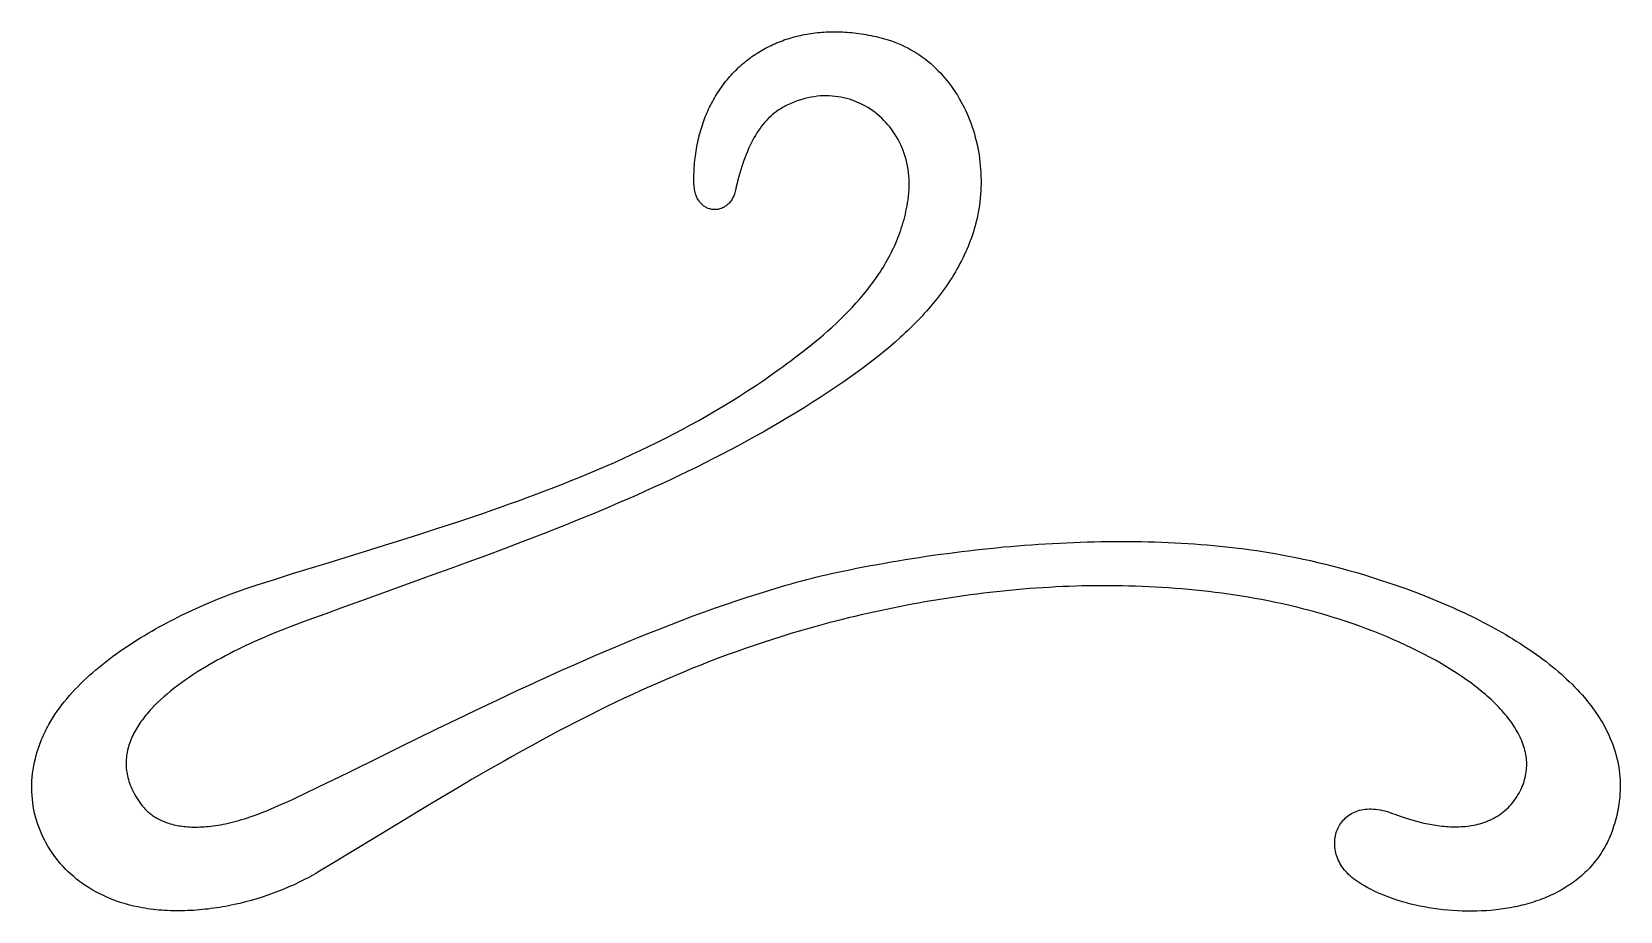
# Model space of a CAD drawing. Extents: x 27 to 2943, y 104 to 2866.
# Drawn here: x 1024.2 to 1424.2, y 104 to 325.7 of the extents above; entities that cross this region are included whole.
import ezdxf

# ---------------------------------------------------------------- set-up
doc = ezdxf.new("R2010")
doc.units = 0
doc.layers.add('IMPORT_-_HANGER_PACK_EPS', color=18, linetype='CONTINUOUS')

msp = doc.modelspace()

# ---------------------------------------------------------------- linework, layer by layer
at = {"layer": 'IMPORT_-_HANGER_PACK_EPS'}
msp.add_lwpolyline([(1190.91, 287.79), (1190.91, 288.41), (1190.92, 289.03), (1190.93, 289.65), (1190.95, 290.26), (1190.98, 290.87), (1191.02, 291.47), (1191.06, 292.07), (1191.11, 292.67), (1191.17, 293.26), (1191.24, 293.85), (1191.31, 294.43), (1191.39, 295.01), (1191.47, 295.59), (1191.57, 296.16), (1191.67, 296.72), (1191.78, 297.29), (1191.89, 297.84), (1192.01, 298.4), (1192.14, 298.95), (1192.28, 299.49), (1192.42, 300.03), (1192.57, 300.57), (1192.72, 301.1), (1192.88, 301.63), (1193.05, 302.15), (1193.23, 302.67), (1193.41, 303.18), (1193.6, 303.69), (1193.79, 304.19), (1193.99, 304.69), (1194.2, 305.18), (1194.41, 305.67), (1194.63, 306.15), (1194.86, 306.63), (1195.09, 307.1), (1195.33, 307.57), (1195.58, 308.04), (1195.83, 308.5), (1196.08, 308.95), (1196.35, 309.4), (1196.62, 309.84), (1196.89, 310.28), (1197.17, 310.71), (1197.46, 311.14), (1197.75, 311.56), (1198.05, 311.97), (1198.35, 312.38), (1198.66, 312.79), (1198.97, 313.19), (1199.29, 313.58), (1199.62, 313.97), (1199.95, 314.35), (1200.29, 314.73), (1200.63, 315.1), (1200.98, 315.47), (1201.33, 315.83), (1201.69, 316.18), (1202.05, 316.53), (1202.42, 316.87), (1202.8, 317.21), (1203.17, 317.54), (1203.56, 317.86), (1203.95, 318.18), (1204.34, 318.49), (1204.74, 318.8), (1205.14, 319.1), (1205.55, 319.39), (1205.97, 319.68), (1206.38, 319.96), (1206.81, 320.24), (1207.23, 320.51), (1207.67, 320.77), (1208.1, 321.03), (1208.55, 321.28), (1208.99, 321.52), (1209.44, 321.75), (1209.9, 321.98), (1210.36, 322.21), (1210.82, 322.42), (1211.29, 322.63), (1211.76, 322.84), (1212.24, 323.03), (1212.72, 323.22), (1213.2, 323.41), (1213.69, 323.58), (1214.19, 323.75), (1214.68, 323.91), (1215.18, 324.07), (1215.69, 324.22), (1216.2, 324.36), (1216.71, 324.49), (1217.23, 324.62), (1217.75, 324.74), (1218.27, 324.85), (1218.8, 324.96), (1219.33, 325.06), (1219.87, 325.15), (1220.41, 325.23), (1220.95, 325.31), (1221.49, 325.38), (1222.04, 325.44), (1222.6, 325.49), (1223.15, 325.54), (1223.71, 325.58), (1224.27, 325.61), (1224.84, 325.63), (1225.41, 325.65), (1225.98, 325.66), (1226.56, 325.66), (1227.14, 325.65), (1227.72, 325.64), (1228.3, 325.61), (1228.89, 325.58), (1229.48, 325.54), (1230.07, 325.5), (1230.67, 325.44), (1231.27, 325.38), (1231.87, 325.31), (1232.47, 325.23), (1233.08, 325.14), (1233.69, 325.05), (1234.3, 324.94), (1234.92, 324.83), (1235.53, 324.71), (1236.15, 324.58), (1236.78, 324.45), (1237.4, 324.3), (1238.03, 324.15), (1238.92, 323.91), (1239.81, 323.64), (1240.67, 323.36), (1241.53, 323.04), (1242.36, 322.71), (1243.19, 322.35), (1243.99, 321.97), (1244.79, 321.57), (1245.56, 321.14), (1246.32, 320.7), (1247.07, 320.23), (1247.8, 319.75), (1248.51, 319.24), (1249.21, 318.72), (1249.89, 318.18), (1250.56, 317.62), (1251.21, 317.04), (1251.85, 316.44), (1252.46, 315.83), (1253.07, 315.2), (1253.65, 314.56), (1254.22, 313.9), (1254.77, 313.22), (1255.31, 312.53), (1255.83, 311.83), (1256.33, 311.11), (1256.82, 310.38), (1257.29, 309.64), (1257.74, 308.88), (1258.17, 308.12), (1258.59, 307.34), (1258.99, 306.55), (1259.37, 305.75), (1259.74, 304.94), (1260.08, 304.12), (1260.41, 303.29), (1260.72, 302.46), (1261.02, 301.61), (1261.29, 300.76), (1261.55, 299.9), (1261.79, 299.03), (1262.01, 298.16), (1262.22, 297.28), (1262.4, 296.4), (1262.57, 295.51), (1262.72, 294.62), (1262.85, 293.72), (1262.96, 292.82), (1263.05, 291.92), (1263.13, 291.01), (1263.18, 290.1), (1263.22, 289.19), (1263.23, 288.28), (1263.23, 287.37), (1263.21, 286.46), (1263.17, 285.55), (1263.11, 284.64), (1263.03, 283.73), (1262.93, 282.82), (1262.81, 281.91), (1262.67, 281.01), (1262.51, 280.11), (1262.33, 279.21), (1262.13, 278.31), (1261.94, 277.54), (1261.74, 276.77), (1261.52, 276.01), (1261.29, 275.25), (1261.05, 274.5), (1260.79, 273.75), (1260.52, 273), (1260.24, 272.27), (1259.95, 271.53), (1259.64, 270.8), (1259.32, 270.08), (1258.99, 269.36), (1258.65, 268.64), (1258.3, 267.93), (1257.93, 267.23), (1257.55, 266.53), (1257.16, 265.83), (1256.76, 265.14), (1256.35, 264.45), (1255.93, 263.77), (1255.49, 263.09), (1255.05, 262.42), (1254.6, 261.75), (1254.13, 261.08), (1253.66, 260.42), (1253.17, 259.76), (1252.67, 259.11), (1252.17, 258.46), (1251.66, 257.82), (1251.13, 257.18), (1250.6, 256.54), (1250.05, 255.91), (1249.5, 255.28), (1248.94, 254.66), (1248.37, 254.03), (1247.8, 253.42), (1247.21, 252.8), (1246.61, 252.19), (1246.01, 251.59), (1245.4, 250.99), (1244.78, 250.39), (1244.16, 249.79), (1243.52, 249.2), (1242.88, 248.61), (1241.58, 247.45), (1240.24, 246.3), (1238.89, 245.16), (1237.5, 244.03), (1236.09, 242.92), (1234.66, 241.82), (1233.21, 240.73), (1231.73, 239.66), (1230.24, 238.59), (1228.73, 237.54), (1226.73, 236.17), (1224.72, 234.83), (1222.71, 233.51), (1220.68, 232.21), (1218.65, 230.93), (1216.61, 229.67), (1214.55, 228.42), (1212.49, 227.2), (1210.42, 225.99), (1208.35, 224.8), (1206.26, 223.63), (1204.17, 222.48), (1202.07, 221.34), (1199.96, 220.22), (1197.85, 219.12), (1195.72, 218.03), (1193.59, 216.95), (1191.46, 215.89), (1189.32, 214.84), (1187.17, 213.81), (1185.01, 212.79), (1182.85, 211.78), (1180.69, 210.79), (1178.52, 209.81), (1176.34, 208.84), (1174.16, 207.88), (1171.97, 206.93), (1169.78, 205.99), (1167.58, 205.06), (1165.38, 204.14), (1163.17, 203.23), (1160.96, 202.33), (1158.75, 201.44), (1156.53, 200.55), (1154.31, 199.68), (1152.09, 198.81), (1147.63, 197.09), (1143.16, 195.39), (1138.68, 193.71), (1134.2, 192.06), (1129.7, 190.41), (1125.21, 188.78), (1116.2, 185.52), (1107.19, 182.28), (1102.69, 180.64), (1098.19, 179), (1093.7, 177.35), (1089.21, 175.68), (1087.56, 175.05), (1085.81, 174.36), (1083.98, 173.6), (1082.07, 172.79), (1081.09, 172.36), (1080.1, 171.91), (1079.1, 171.45), (1078.09, 170.98), (1077.07, 170.49), (1076.05, 169.99), (1075.01, 169.48), (1073.98, 168.95), (1072.94, 168.4), (1071.91, 167.85), (1070.87, 167.28), (1069.84, 166.7), (1068.81, 166.11), (1067.79, 165.5), (1066.77, 164.88), (1065.77, 164.25), (1064.77, 163.61), (1063.79, 162.95), (1062.83, 162.28), (1061.87, 161.61), (1060.94, 160.92), (1060.03, 160.22), (1059.13, 159.5), (1058.26, 158.78), (1057.41, 158.05), (1056.59, 157.31), (1055.79, 156.55), (1055.02, 155.79), (1054.29, 155.01), (1053.93, 154.62), (1053.58, 154.23), (1053.24, 153.83), (1052.91, 153.44), (1052.59, 153.04), (1052.27, 152.63), (1051.97, 152.23), (1051.67, 151.82), (1051.39, 151.41), (1051.11, 151), (1050.85, 150.59), (1050.59, 150.17), (1050.34, 149.75), (1050.11, 149.33), (1049.89, 148.91), (1049.67, 148.48), (1049.47, 148.06), (1049.28, 147.63), (1049.1, 147.2), (1048.93, 146.76), (1048.78, 146.33), (1048.64, 145.89), (1048.51, 145.45), (1048.39, 145.01), (1048.28, 144.57), (1048.19, 144.12), (1048.11, 143.68), (1048.05, 143.23), (1047.99, 142.78), (1047.96, 142.32), (1047.93, 141.87), (1047.92, 141.41), (1047.93, 140.96), (1047.95, 140.5), (1047.98, 140.04), (1048.03, 139.57), (1048.09, 139.11), (1048.17, 138.64), (1048.27, 138.17), (1048.38, 137.71), (1048.51, 137.23), (1048.65, 136.76), (1048.81, 136.29), (1048.99, 135.81), (1049.18, 135.33), (1049.39, 134.86), (1049.62, 134.38), (1049.86, 133.89), (1050.12, 133.41), (1050.4, 132.93), (1050.7, 132.44), (1051.02, 131.95), (1051.35, 131.46), (1051.71, 130.98), (1052.06, 130.52), (1052.45, 130.07), (1052.65, 129.85), (1052.86, 129.63), (1053.08, 129.42), (1053.31, 129.21), (1053.54, 129), (1053.78, 128.8), (1054.03, 128.6), (1054.29, 128.41), (1054.56, 128.21), (1054.83, 128.03), (1055.11, 127.84), (1055.4, 127.67), (1055.7, 127.49), (1056, 127.33), (1056.32, 127.16), (1056.64, 127.01), (1056.97, 126.85), (1057.31, 126.71), (1057.66, 126.57), (1058.02, 126.43), (1058.38, 126.31), (1058.75, 126.18), (1059.14, 126.07), (1059.53, 125.96), (1059.93, 125.86), (1060.34, 125.77), (1060.75, 125.68), (1061.18, 125.6), (1061.62, 125.53), (1062.06, 125.47), (1062.52, 125.41), (1062.98, 125.36), (1063.45, 125.32), (1063.93, 125.29), (1064.43, 125.27), (1064.93, 125.26), (1065.44, 125.26), (1065.96, 125.26), (1066.49, 125.28), (1067.03, 125.3), (1067.58, 125.34), (1068.13, 125.38), (1068.7, 125.43), (1069.28, 125.5), (1069.87, 125.57), (1070.47, 125.66), (1071.08, 125.76), (1071.7, 125.86), (1072.33, 125.98), (1072.97, 126.11), (1073.62, 126.25), (1074.28, 126.41), (1074.95, 126.57), (1075.63, 126.75), (1076.32, 126.94), (1077.02, 127.14), (1077.74, 127.36), (1078.46, 127.58), (1079.2, 127.82), (1079.94, 128.08), (1080.91, 128.43), (1081.96, 128.83), (1083.09, 129.28), (1084.29, 129.78), (1085.56, 130.33), (1086.91, 130.92), (1088.32, 131.56), (1089.81, 132.24), (1091.36, 132.96), (1092.97, 133.72), (1096.38, 135.36), (1100.04, 137.13), (1103.91, 139.03), (1112.28, 143.16), (1116.75, 145.36), (1121.38, 147.64), (1126.17, 149.98), (1131.11, 152.38), (1136.16, 154.81), (1141.34, 157.27), (1143.96, 158.5), (1146.61, 159.74), (1149.28, 160.97), (1151.97, 162.21), (1154.68, 163.44), (1157.41, 164.67), (1160.15, 165.89), (1162.9, 167.1), (1165.66, 168.3), (1168.44, 169.5), (1171.22, 170.68), (1174.01, 171.84), (1176.8, 172.99), (1179.6, 174.12), (1182.39, 175.24), (1185.19, 176.33), (1187.98, 177.4), (1190.77, 178.45), (1193.55, 179.47), (1196.33, 180.47), (1199.1, 181.44), (1201.85, 182.37), (1204.59, 183.28), (1207.32, 184.15), (1210.03, 184.99), (1211.38, 185.4), (1212.73, 185.79), (1214.07, 186.18), (1215.4, 186.56), (1216.73, 186.93), (1218.06, 187.28), (1219.38, 187.63), (1220.69, 187.97), (1221.99, 188.29), (1223.29, 188.61), (1224.59, 188.91), (1225.87, 189.21), (1227.15, 189.49), (1228.42, 189.76), (1230.16, 190.11), (1231.89, 190.46), (1233.63, 190.8), (1235.38, 191.13), (1237.13, 191.46), (1238.88, 191.77), (1240.63, 192.08), (1242.39, 192.38), (1244.15, 192.67), (1245.91, 192.95), (1247.68, 193.22), (1249.44, 193.49), (1251.21, 193.75), (1252.98, 193.99), (1254.75, 194.23), (1256.52, 194.46), (1258.29, 194.69), (1260.06, 194.9), (1261.84, 195.1), (1263.61, 195.3), (1265.38, 195.48), (1267.15, 195.66), (1268.92, 195.83), (1270.68, 195.99), (1272.45, 196.13), (1274.21, 196.27), (1275.98, 196.41), (1277.74, 196.53), (1279.49, 196.64), (1281.25, 196.74), (1283, 196.83), (1284.74, 196.92), (1286.49, 196.99), (1288.23, 197.05), (1289.96, 197.11), (1291.69, 197.15), (1293.42, 197.19), (1295.14, 197.21), (1296.85, 197.23), (1298.56, 197.23), (1300.27, 197.22), (1301.97, 197.21), (1303.66, 197.18), (1305.34, 197.15), (1307.02, 197.1), (1308.69, 197.04), (1310.35, 196.98), (1312.01, 196.9), (1313.65, 196.81), (1315.29, 196.71), (1316.92, 196.6), (1318.54, 196.48), (1320.16, 196.35), (1321.76, 196.21), (1323.35, 196.06), (1324.94, 195.89), (1326.51, 195.72), (1328.07, 195.53), (1329.62, 195.34), (1331.17, 195.13), (1332.7, 194.91), (1334.21, 194.68), (1335.72, 194.44), (1337.22, 194.19), (1338.94, 193.88), (1340.7, 193.55), (1342.5, 193.19), (1344.33, 192.8), (1346.18, 192.39), (1348.07, 191.95), (1349.98, 191.48), (1351.92, 190.99), (1353.87, 190.48), (1355.85, 189.94), (1357.83, 189.37), (1359.84, 188.78), (1361.85, 188.16), (1363.87, 187.51), (1365.9, 186.84), (1367.93, 186.15), (1369.96, 185.43), (1371.99, 184.68), (1374.02, 183.91), (1376.04, 183.11), (1378.05, 182.29), (1380.05, 181.44), (1382.03, 180.57), (1383.02, 180.12), (1384, 179.67), (1384.98, 179.21), (1385.96, 178.75), (1386.93, 178.28), (1387.89, 177.8), (1388.85, 177.32), (1389.8, 176.83), (1390.74, 176.33), (1391.68, 175.83), (1392.61, 175.32), (1393.53, 174.8), (1394.45, 174.28), (1395.36, 173.76), (1396.26, 173.22), (1397.15, 172.68), (1398.03, 172.14), (1398.9, 171.58), (1399.77, 171.03), (1400.62, 170.46), (1401.47, 169.89), (1402.3, 169.31), (1403.12, 168.73), (1403.93, 168.14), (1404.74, 167.55), (1405.52, 166.94), (1406.3, 166.34), (1407.07, 165.72), (1407.82, 165.1), (1408.56, 164.48), (1409.29, 163.84), (1410, 163.2), (1410.7, 162.56), (1411.38, 161.91), (1412.06, 161.25), (1412.71, 160.59), (1413.35, 159.92), (1413.98, 159.24), (1414.59, 158.56), (1415.19, 157.88), (1415.77, 157.18), (1416.33, 156.48), (1416.87, 155.78), (1417.4, 155.06), (1417.92, 154.35), (1418.41, 153.62), (1418.89, 152.89), (1419.34, 152.16), (1419.78, 151.41), (1420.2, 150.67), (1420.6, 149.91), (1420.99, 149.15), (1421.35, 148.38), (1421.69, 147.61), (1422.01, 146.83), (1422.31, 146.05), (1422.59, 145.26), (1422.85, 144.46), (1423.09, 143.66), (1423.3, 142.85), (1423.49, 142.04), (1423.66, 141.22), (1423.81, 140.39), (1423.94, 139.56), (1424.04, 138.72), (1424.11, 137.88), (1424.17, 137.02), (1424.2, 136.17), (1424.2, 135.31), (1424.18, 134.44), (1424.13, 133.56), (1424.06, 132.68), (1423.97, 131.8), (1423.84, 130.91), (1423.69, 130.01), (1423.52, 129.1), (1423.31, 128.2), (1423.08, 127.28), (1422.82, 126.36), (1422.54, 125.43), (1422.22, 124.5), (1421.88, 123.56), (1421.64, 122.98), (1421.39, 122.41), (1421.14, 121.85), (1420.87, 121.3), (1420.59, 120.75), (1420.3, 120.22), (1420, 119.7), (1419.69, 119.19), (1419.38, 118.69), (1419.05, 118.19), (1418.71, 117.71), (1418.37, 117.24), (1418.01, 116.77), (1417.65, 116.32), (1417.28, 115.87), (1416.9, 115.44), (1416.51, 115.01), (1416.11, 114.59), (1415.71, 114.18), (1415.3, 113.78), (1414.88, 113.39), (1414.45, 113.01), (1414.02, 112.63), (1413.57, 112.27), (1413.12, 111.91), (1412.67, 111.57), (1412.21, 111.23), (1411.74, 110.9), (1411.26, 110.58), (1410.78, 110.26), (1410.29, 109.96), (1409.79, 109.66), (1409.29, 109.37), (1408.79, 109.09), (1408.28, 108.82), (1407.76, 108.56), (1407.24, 108.3), (1406.71, 108.06), (1406.18, 107.82), (1405.64, 107.59), (1405.1, 107.36), (1404.55, 107.15), (1404, 106.94), (1403.45, 106.74), (1402.89, 106.55), (1402.33, 106.36), (1401.76, 106.19), (1401.19, 106.02), (1400.62, 105.85), (1400.04, 105.7), (1399.46, 105.55), (1398.88, 105.41), (1398.29, 105.28), (1397.7, 105.15), (1396.52, 104.92), (1395.33, 104.72), (1394.13, 104.54), (1392.92, 104.39), (1391.71, 104.27), (1390.49, 104.18), (1389.27, 104.11), (1388.05, 104.07), (1386.83, 104.05), (1385.61, 104.05), (1384.4, 104.08), (1383.18, 104.14), (1381.97, 104.21), (1380.77, 104.31), (1379.58, 104.43), (1378.39, 104.58), (1377.21, 104.74), (1376.04, 104.93), (1374.89, 105.13), (1373.74, 105.36), (1372.62, 105.61), (1371.5, 105.87), (1370.41, 106.16), (1369.33, 106.46), (1368.27, 106.78), (1367.23, 107.12), (1366.22, 107.48), (1365.22, 107.85), (1364.25, 108.24), (1363.31, 108.64), (1362.39, 109.06), (1361.5, 109.5), (1360.64, 109.95), (1359.81, 110.41), (1359.01, 110.89), (1358.25, 111.38), (1357.52, 111.88), (1357.05, 112.23), (1356.6, 112.59), (1356.18, 112.95), (1355.78, 113.33), (1355.4, 113.72), (1355.05, 114.11), (1354.72, 114.51), (1354.41, 114.92), (1354.12, 115.33), (1353.85, 115.75), (1353.61, 116.17), (1353.38, 116.6), (1353.18, 117.03), (1353, 117.47), (1352.84, 117.9), (1352.7, 118.34), (1352.59, 118.78), (1352.49, 119.22), (1352.41, 119.66), (1352.35, 120.09), (1352.31, 120.53), (1352.3, 120.96), (1352.3, 121.39), (1352.32, 121.82), (1352.36, 122.24), (1352.42, 122.66), (1352.49, 123.07), (1352.59, 123.48), (1352.7, 123.88), (1352.84, 124.27), (1352.99, 124.66), (1353.15, 125.03), (1353.34, 125.4), (1353.54, 125.75), (1353.76, 126.1), (1354, 126.44), (1354.25, 126.76), (1354.53, 127.07), (1354.81, 127.37), (1355.12, 127.65), (1355.44, 127.92), (1355.77, 128.17), (1356.12, 128.41), (1356.49, 128.64), (1356.87, 128.84), (1357.27, 129.03), (1357.69, 129.2), (1358.11, 129.35), (1358.56, 129.48), (1359.01, 129.59), (1359.49, 129.69), (1359.97, 129.76), (1360.47, 129.8), (1360.98, 129.83), (1361.51, 129.83), (1362.05, 129.81), (1362.6, 129.76), (1363.17, 129.69), (1363.75, 129.59), (1364.34, 129.47), (1364.95, 129.32), (1365.57, 129.14), (1366.19, 128.93), (1366.84, 128.7), (1367.43, 128.47), (1368.07, 128.23), (1368.77, 127.99), (1369.51, 127.73), (1370.29, 127.48), (1371.12, 127.22), (1371.98, 126.97), (1372.87, 126.73), (1373.8, 126.49), (1374.76, 126.27), (1375.74, 126.06), (1376.74, 125.87), (1377.76, 125.71), (1378.8, 125.57), (1379.32, 125.51), (1379.85, 125.46), (1380.37, 125.42), (1380.91, 125.38), (1381.44, 125.35), (1381.97, 125.34), (1382.51, 125.33), (1383.04, 125.33), (1383.58, 125.34), (1384.11, 125.36), (1384.65, 125.4), (1385.18, 125.44), (1385.72, 125.5), (1386.25, 125.57), (1386.78, 125.65), (1387.3, 125.75), (1387.83, 125.85), (1388.35, 125.98), (1388.87, 126.11), (1389.38, 126.26), (1389.89, 126.43), (1390.39, 126.61), (1390.89, 126.81), (1391.38, 127.02), (1391.87, 127.25), (1392.35, 127.5), (1392.83, 127.76), (1393.3, 128.04), (1393.76, 128.34), (1394.21, 128.66), (1394.66, 128.99), (1395.09, 129.35), (1395.52, 129.73), (1395.94, 130.12), (1396.35, 130.54), (1396.75, 130.98), (1397.13, 131.45), (1397.48, 131.93), (1397.82, 132.4), (1398.14, 132.88), (1398.44, 133.36), (1398.72, 133.84), (1398.98, 134.32), (1399.22, 134.81), (1399.44, 135.29), (1399.64, 135.77), (1399.82, 136.26), (1399.99, 136.74), (1400.13, 137.23), (1400.26, 137.71), (1400.37, 138.2), (1400.46, 138.69), (1400.53, 139.17), (1400.59, 139.66), (1400.63, 140.15), (1400.65, 140.63), (1400.65, 141.12), (1400.64, 141.61), (1400.61, 142.1), (1400.56, 142.59), (1400.49, 143.07), (1400.41, 143.56), (1400.32, 144.05), (1400.2, 144.53), (1400.08, 145.02), (1399.93, 145.51), (1399.77, 145.99), (1399.6, 146.48), (1399.41, 146.96), (1399.2, 147.45), (1398.98, 147.93), (1398.75, 148.41), (1398.5, 148.89), (1398.23, 149.37), (1397.95, 149.85), (1397.66, 150.33), (1397.35, 150.81), (1397.03, 151.29), (1396.7, 151.76), (1396.35, 152.24), (1395.99, 152.71), (1395.61, 153.18), (1395.23, 153.65), (1394.83, 154.12), (1394.41, 154.59), (1393.99, 155.06), (1393.55, 155.52), (1393.1, 155.98), (1392.64, 156.45), (1392.17, 156.91), (1391.68, 157.36), (1391.18, 157.82), (1390.68, 158.27), (1390.16, 158.73), (1389.62, 159.18), (1389.08, 159.62), (1388.53, 160.07), (1387.97, 160.51), (1387.39, 160.96), (1386.81, 161.4), (1386.22, 161.83), (1385.61, 162.27), (1385, 162.7), (1384.38, 163.13), (1383.1, 163.98), (1381.79, 164.82), (1380.45, 165.65), (1379.07, 166.47), (1377.65, 167.28), (1376.21, 168.07), (1374.74, 168.85), (1373.24, 169.62), (1371.71, 170.37), (1370.15, 171.11), (1368.57, 171.84), (1366.96, 172.55), (1365.34, 173.24), (1363.69, 173.92), (1362.02, 174.58), (1360.34, 175.23), (1358.64, 175.86), (1356.92, 176.47), (1355.18, 177.06), (1353.44, 177.63), (1351.68, 178.18), (1349.91, 178.72), (1348.14, 179.23), (1346.35, 179.73), (1344.56, 180.2), (1342.76, 180.65), (1340.96, 181.08), (1339.15, 181.49), (1337.35, 181.88), (1335.54, 182.24), (1333.88, 182.56), (1332.21, 182.86), (1330.54, 183.15), (1328.88, 183.42), (1327.21, 183.68), (1325.54, 183.92), (1323.87, 184.16), (1322.2, 184.37), (1320.52, 184.58), (1318.85, 184.77), (1317.18, 184.94), (1315.5, 185.11), (1313.83, 185.26), (1312.15, 185.4), (1310.48, 185.52), (1308.8, 185.63), (1307.13, 185.73), (1305.45, 185.82), (1303.78, 185.89), (1302.1, 185.95), (1300.43, 186), (1298.76, 186.04), (1297.08, 186.06), (1295.41, 186.08), (1293.73, 186.08), (1292.06, 186.06), (1290.39, 186.04), (1288.72, 186.01), (1287.05, 185.96), (1285.38, 185.9), (1283.71, 185.84), (1282.05, 185.76), (1280.38, 185.66), (1278.72, 185.56), (1277.06, 185.45), (1275.4, 185.33), (1273.74, 185.19), (1272.08, 185.05), (1270.42, 184.89), (1268.77, 184.73), (1267.12, 184.55), (1265.47, 184.37), (1263.82, 184.17), (1262.17, 183.97), (1260.53, 183.75), (1258.89, 183.53), (1257.25, 183.29), (1255.61, 183.05), (1253.98, 182.79), (1252.35, 182.53), (1250.72, 182.26), (1249.09, 181.98), (1247.47, 181.69), (1245.85, 181.39), (1244.23, 181.09), (1242.62, 180.77), (1241.01, 180.45), (1239.4, 180.11), (1237.8, 179.77), (1236.2, 179.42), (1234.6, 179.07), (1233.01, 178.7), (1231.42, 178.33), (1229.83, 177.95), (1227.37, 177.34), (1224.94, 176.71), (1222.52, 176.06), (1220.12, 175.4), (1217.74, 174.71), (1215.37, 174.01), (1213.03, 173.29), (1210.7, 172.56), (1208.39, 171.8), (1206.09, 171.03), (1203.81, 170.24), (1201.54, 169.44), (1199.29, 168.62), (1197.06, 167.79), (1194.84, 166.94), (1192.63, 166.07), (1190.44, 165.2), (1188.26, 164.3), (1186.09, 163.4), (1183.94, 162.48), (1181.8, 161.55), (1179.67, 160.6), (1177.55, 159.65), (1175.45, 158.68), (1173.35, 157.7), (1171.26, 156.7), (1169.19, 155.7), (1167.12, 154.69), (1165.07, 153.66), (1163.02, 152.63), (1160.98, 151.58), (1158.95, 150.53), (1156.93, 149.47), (1154.92, 148.4), (1152.91, 147.32), (1150.91, 146.23), (1148.92, 145.14), (1146.93, 144.04), (1144.95, 142.93), (1142.97, 141.81), (1139.04, 139.56), (1135.12, 137.29), (1131.21, 135), (1127.32, 132.69), (1123.43, 130.36), (1119.55, 128.03), (1111.8, 123.33), (1104.04, 118.62), (1100.15, 116.27), (1096.24, 113.91), (1095.67, 113.58), (1095.09, 113.24), (1093.92, 112.59), (1092.71, 111.95), (1091.48, 111.34), (1090.22, 110.74), (1088.94, 110.17), (1087.64, 109.61), (1086.31, 109.08), (1084.97, 108.57), (1083.6, 108.09), (1082.23, 107.63), (1080.83, 107.19), (1079.42, 106.78), (1078, 106.4), (1076.57, 106.04), (1075.13, 105.71), (1074.41, 105.56), (1073.68, 105.42), (1072.95, 105.28), (1072.23, 105.15), (1071.5, 105.02), (1070.77, 104.91), (1070.03, 104.8), (1069.3, 104.7), (1068.57, 104.61), (1067.84, 104.53), (1067.1, 104.45), (1066.37, 104.38), (1065.63, 104.32), (1064.9, 104.27), (1064.17, 104.23), (1063.44, 104.2), (1062.7, 104.17), (1061.97, 104.16), (1061.25, 104.15), (1060.52, 104.15), (1059.79, 104.17), (1059.07, 104.19), (1058.35, 104.22), (1057.62, 104.25), (1056.91, 104.3), (1056.19, 104.36), (1055.48, 104.43), (1054.77, 104.51), (1054.06, 104.59), (1053.36, 104.69), (1052.66, 104.8), (1051.96, 104.92), (1050.89, 105.12), (1049.83, 105.35), (1048.79, 105.6), (1047.77, 105.88), (1046.77, 106.19), (1045.79, 106.52), (1044.82, 106.87), (1043.87, 107.24), (1042.94, 107.64), (1042.03, 108.06), (1041.14, 108.5), (1040.27, 108.97), (1039.42, 109.45), (1038.59, 109.95), (1037.78, 110.48), (1036.98, 111.02), (1036.22, 111.58), (1035.47, 112.17), (1034.74, 112.77), (1034.04, 113.38), (1033.35, 114.02), (1032.69, 114.67), (1032.05, 115.33), (1031.44, 116.02), (1030.85, 116.72), (1030.28, 117.43), (1029.73, 118.16), (1029.21, 118.9), (1028.71, 119.65), (1028.24, 120.42), (1027.79, 121.2), (1027.37, 122), (1026.97, 122.8), (1026.6, 123.62), (1026.25, 124.45), (1025.93, 125.28), (1025.63, 126.13), (1025.36, 126.99), (1025.12, 127.86), (1024.9, 128.73), (1024.71, 129.61), (1024.55, 130.5), (1024.42, 131.4), (1024.32, 132.31), (1024.24, 133.22), (1024.19, 134.13), (1024.17, 135.06), (1024.18, 135.98), (1024.22, 136.91), (1024.29, 137.85), (1024.39, 138.79), (1024.51, 139.73), (1024.67, 140.67), (1024.86, 141.62), (1025.08, 142.57), (1025.2, 143.05), (1025.33, 143.52), (1025.47, 144), (1025.62, 144.47), (1025.77, 144.95), (1025.93, 145.42), (1026.1, 145.9), (1026.28, 146.37), (1026.46, 146.85), (1026.66, 147.32), (1026.86, 147.8), (1027.07, 148.27), (1027.29, 148.75), (1027.51, 149.22), (1027.75, 149.7), (1027.99, 150.17), (1028.24, 150.64), (1028.5, 151.11), (1028.98, 151.96), (1029.49, 152.79), (1030.02, 153.61), (1030.58, 154.43), (1031.15, 155.24), (1031.75, 156.03), (1032.37, 156.82), (1033, 157.6), (1033.66, 158.37), (1034.33, 159.14), (1035.03, 159.89), (1035.74, 160.63), (1036.46, 161.37), (1037.2, 162.09), (1037.96, 162.81), (1038.73, 163.52), (1039.52, 164.22), (1040.32, 164.9), (1041.13, 165.58), (1041.96, 166.25), (1042.79, 166.92), (1043.64, 167.57), (1044.5, 168.21), (1045.36, 168.84), (1046.24, 169.47), (1047.12, 170.08), (1048.02, 170.69), (1048.91, 171.28), (1049.82, 171.87), (1050.73, 172.44), (1051.65, 173.01), (1052.57, 173.57), (1053.49, 174.11), (1054.42, 174.65), (1055.35, 175.18), (1056.29, 175.7), (1057.22, 176.21), (1058.16, 176.71), (1059.09, 177.2), (1060.03, 177.68), (1060.96, 178.15), (1061.89, 178.61), (1063.75, 179.5), (1065.59, 180.35), (1067.41, 181.16), (1069.21, 181.93), (1070.97, 182.66), (1072.71, 183.35), (1074.4, 184), (1076.04, 184.61), (1077.64, 185.18), (1079.18, 185.71), (1080.66, 186.2), (1085.26, 187.66), (1089.85, 189.11), (1099.04, 191.96), (1108.21, 194.79), (1112.79, 196.21), (1117.35, 197.64), (1121.91, 199.09), (1126.46, 200.55), (1130.99, 202.03), (1133.25, 202.78), (1135.51, 203.54), (1137.76, 204.31), (1140.01, 205.09), (1142.25, 205.87), (1144.49, 206.67), (1146.73, 207.47), (1148.95, 208.29), (1151.18, 209.11), (1153.4, 209.95), (1155.61, 210.8), (1157.81, 211.67), (1160.01, 212.55), (1162.21, 213.44), (1164.39, 214.34), (1166.57, 215.27), (1168.74, 216.21), (1170.91, 217.16), (1173.07, 218.13), (1175.22, 219.12), (1177.36, 220.13), (1179.49, 221.16), (1181.62, 222.2), (1183.74, 223.27), (1185.85, 224.35), (1187.95, 225.46), (1190.04, 226.59), (1192.12, 227.74), (1194.19, 228.92), (1196.25, 230.11), (1198.3, 231.34), (1200.35, 232.58), (1202.38, 233.85), (1204.4, 235.15), (1206.41, 236.47), (1208.41, 237.82), (1210.4, 239.2), (1212.37, 240.61), (1213.36, 241.32), (1214.34, 242.04), (1215.32, 242.77), (1216.29, 243.5), (1217.26, 244.25), (1218.23, 245), (1219.2, 245.75), (1220.16, 246.52), (1221.3, 247.44), (1222.43, 248.38), (1223.55, 249.33), (1224.65, 250.28), (1225.73, 251.25), (1226.8, 252.24), (1227.84, 253.23), (1228.87, 254.24), (1229.88, 255.26), (1230.86, 256.3), (1231.82, 257.35), (1232.76, 258.41), (1233.67, 259.49), (1234.12, 260.03), (1234.56, 260.58), (1234.99, 261.14), (1235.42, 261.69), (1235.84, 262.25), (1236.25, 262.82), (1236.65, 263.39), (1237.05, 263.96), (1237.44, 264.53), (1237.82, 265.12), (1238.2, 265.7), (1238.56, 266.29), (1238.92, 266.88), (1239.27, 267.48), (1239.61, 268.08), (1239.95, 268.69), (1240.27, 269.3), (1240.58, 269.92), (1240.89, 270.54), (1241.19, 271.16), (1241.48, 271.79), (1241.76, 272.42), (1242.03, 273.06), (1242.29, 273.71), (1242.54, 274.36), (1242.78, 275.01), (1243.01, 275.67), (1243.23, 276.33), (1243.44, 277), (1243.64, 277.67), (1243.83, 278.35), (1244.01, 279.03), (1244.17, 279.72), (1244.33, 280.41), (1244.48, 281.11), (1244.61, 281.82), (1244.74, 282.53), (1244.85, 283.24), (1244.97, 284.15), (1245.06, 285.05), (1245.11, 285.94), (1245.14, 286.82), (1245.14, 287.69), (1245.11, 288.55), (1245.05, 289.39), (1244.97, 290.23), (1244.85, 291.05), (1244.71, 291.86), (1244.54, 292.66), (1244.35, 293.44), (1244.14, 294.21), (1243.89, 294.97), (1243.63, 295.71), (1243.34, 296.44), (1243.03, 297.15), (1242.69, 297.84), (1242.34, 298.52), (1241.96, 299.19), (1241.56, 299.83), (1241.14, 300.46), (1240.7, 301.07), (1240.25, 301.67), (1239.77, 302.24), (1239.28, 302.8), (1238.77, 303.33), (1238.24, 303.85), (1237.7, 304.35), (1237.14, 304.83), (1236.56, 305.28), (1235.97, 305.72), (1235.37, 306.13), (1234.75, 306.53), (1234.12, 306.9), (1233.48, 307.24), (1232.82, 307.57), (1232.16, 307.87), (1231.48, 308.15), (1230.79, 308.4), (1230.1, 308.63), (1229.39, 308.83), (1228.68, 309.01), (1227.96, 309.16), (1227.23, 309.28), (1226.49, 309.38), (1225.74, 309.46), (1225, 309.5), (1224.24, 309.52), (1223.48, 309.51), (1222.72, 309.47), (1221.95, 309.4), (1221.18, 309.3), (1220.41, 309.17), (1219.63, 309.02), (1218.85, 308.83), (1218.08, 308.61), (1217.3, 308.36), (1216.91, 308.22), (1216.52, 308.08), (1216.13, 307.93), (1215.74, 307.77), (1215.36, 307.6), (1214.97, 307.42), (1214.58, 307.24), (1214.19, 307.04), (1213.81, 306.84), (1213.42, 306.63), (1213.04, 306.41), (1212.65, 306.19), (1212.13, 305.86), (1211.63, 305.51), (1211.13, 305.13), (1210.65, 304.73), (1210.17, 304.31), (1209.71, 303.86), (1209.26, 303.4), (1208.82, 302.91), (1208.39, 302.4), (1207.98, 301.87), (1207.57, 301.32), (1207.17, 300.75), (1206.79, 300.16), (1206.41, 299.55), (1206.05, 298.92), (1205.69, 298.27), (1205.35, 297.61), (1205.02, 296.92), (1204.69, 296.22), (1204.38, 295.5), (1204.08, 294.77), (1203.79, 294.02), (1203.5, 293.25), (1203.23, 292.47), (1202.97, 291.67), (1202.71, 290.86), (1202.47, 290.04), (1202.24, 289.2), (1202.01, 288.34), (1201.8, 287.48), (1201.59, 286.6), (1201.39, 285.71), (1201.32, 285.39), (1201.23, 285.08), (1201.14, 284.78), (1201.03, 284.49), (1200.92, 284.21), (1200.79, 283.95), (1200.66, 283.69), (1200.52, 283.44), (1200.37, 283.21), (1200.21, 282.99), (1200.05, 282.77), (1199.88, 282.57), (1199.7, 282.38), (1199.52, 282.2), (1199.33, 282.03), (1199.14, 281.87), (1198.94, 281.73), (1198.74, 281.59), (1198.53, 281.47), (1198.32, 281.35), (1198.1, 281.25), (1197.89, 281.16), (1197.67, 281.08), (1197.44, 281.01), (1197.22, 280.95), (1196.99, 280.91), (1196.76, 280.87), (1196.54, 280.85), (1196.31, 280.84), (1196.08, 280.83), (1195.85, 280.84), (1195.62, 280.87), (1195.4, 280.9), (1195.17, 280.95), (1194.95, 281), (1194.73, 281.07), (1194.51, 281.15), (1194.29, 281.24), (1194.08, 281.35), (1193.87, 281.46), (1193.66, 281.59), (1193.46, 281.72), (1193.27, 281.87), (1193.08, 282.04), (1192.89, 282.21), (1192.71, 282.4), (1192.54, 282.59), (1192.37, 282.8), (1192.21, 283.02), (1192.06, 283.26), (1191.92, 283.5), (1191.78, 283.76), (1191.65, 284.03), (1191.53, 284.31), (1191.42, 284.6), (1191.32, 284.91), (1191.23, 285.23), (1191.15, 285.55), (1191.08, 285.9), (1191.03, 286.25), (1190.98, 286.62), (1190.95, 287), (1190.92, 287.39), (1190.91, 287.79), (1190.91, 287.79)], close=True, dxfattribs=at)

doc.saveas('drawing.dxf')
